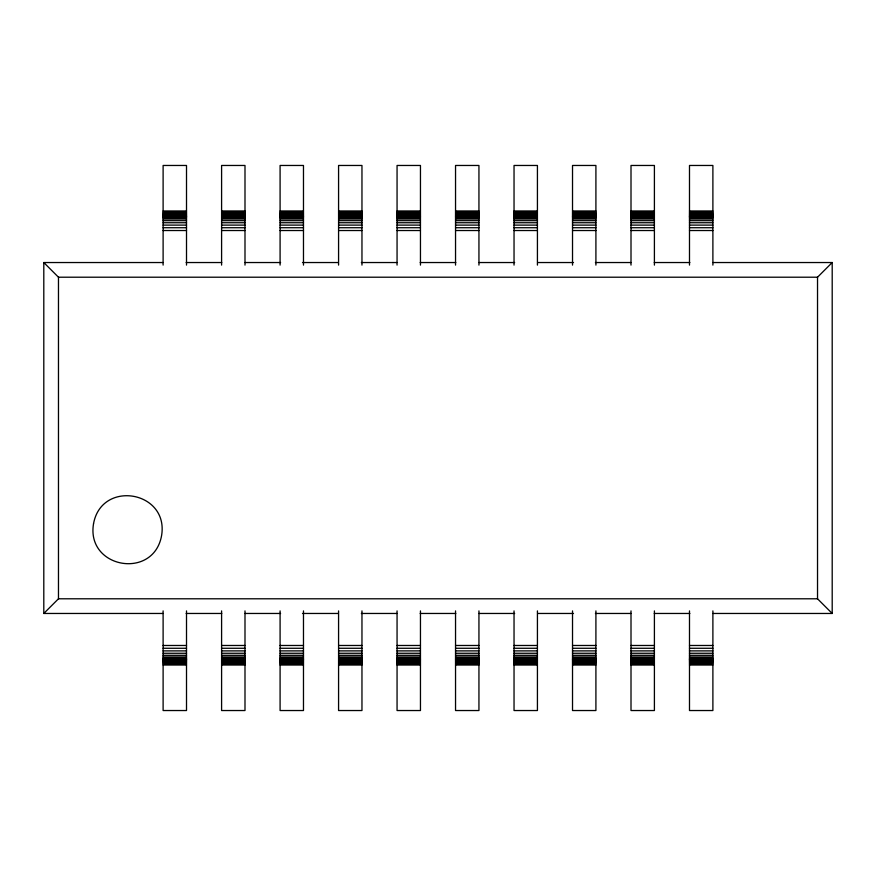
<?xml version="1.0" encoding="UTF-8"?>
<svg xmlns="http://www.w3.org/2000/svg" width="876" height="876" viewBox="0 0 876 876"><rect width="100%" height="100%" fill="white"/><g stroke="black" fill="none" stroke-linecap="round" stroke-linejoin="round"><path stroke-width="1.31" d="M162.881 262.537L43.8 262.537L43.8 613.463L58.473 598.79L817.527 598.79L832.2 613.463L713.119 613.463M43.8 262.537L58.473 277.21L817.527 277.21L832.2 262.537L832.2 613.463M163.111 210.974L186.511 210.974M221.595 210.974L244.995 210.974M280.09 210.974L303.479 210.974M338.574 210.974L361.963 210.974M397.058 210.974L420.458 210.974M455.542 210.974L478.942 210.974M514.037 210.974L537.426 210.974M572.521 210.974L595.91 210.974M631.005 210.974L654.405 210.974M689.489 210.974L712.889 210.974M163.111 212.189L186.511 212.189M221.595 212.189L244.995 212.189M280.09 212.189L303.479 212.189M338.574 212.189L361.963 212.189M397.058 212.189L420.458 212.189M455.542 212.189L478.942 212.189M514.037 212.189L537.426 212.189M572.521 212.189L595.91 212.189M631.005 212.189L654.405 212.189M689.489 212.189L712.889 212.189M163.111 213.328L186.511 213.328M221.595 213.328L244.995 213.328M280.09 213.328L303.479 213.328M338.574 213.328L361.963 213.328M397.058 213.328L420.458 213.328M455.542 213.328L478.942 213.328M514.037 213.328L537.426 213.328M572.521 213.328L595.91 213.328M631.005 213.328L654.405 213.328M689.489 213.328L712.889 213.328M163.111 214.335L186.511 214.335M221.595 214.335L244.995 214.335M280.09 214.335L303.479 214.335M338.574 214.335L361.963 214.335M397.058 214.335L420.458 214.335M455.542 214.335L478.942 214.335M514.037 214.335L537.426 214.335M572.521 214.335L595.91 214.335M631.005 214.335L654.405 214.335M689.489 214.335L712.889 214.335M163.111 215.2L186.511 215.2M221.595 215.2L244.995 215.2M280.09 215.2L303.479 215.2M338.574 215.2L361.963 215.2M397.058 215.2L420.458 215.2M455.542 215.2L478.942 215.2M514.037 215.2L537.426 215.2M572.521 215.2L595.91 215.2M631.005 215.2L654.405 215.2M689.489 215.2L712.889 215.2M163.111 215.89L186.511 215.89M221.595 215.89L244.995 215.89M280.09 215.89L303.479 215.89M338.574 215.89L361.963 215.89M397.058 215.89L420.458 215.89M455.542 215.89L478.942 215.89M514.037 215.89L537.426 215.89M572.521 215.89L595.91 215.89M631.005 215.89L654.405 215.89M689.489 215.89L712.889 215.89M163.111 216.405L186.511 216.405M221.595 216.405L244.995 216.405M280.09 216.405L303.479 216.405M338.574 216.405L361.963 216.405M397.058 216.405L420.458 216.405M455.542 216.405L478.942 216.405M514.037 216.405L537.426 216.405M572.521 216.405L595.91 216.405M631.005 216.405L654.405 216.405M689.489 216.405L712.889 216.405M163.111 216.711L186.511 216.711M221.595 216.711L244.995 216.711M280.09 216.711L303.479 216.711M338.574 216.711L361.963 216.711M397.058 216.711L420.458 216.711M455.542 216.711L478.942 216.711M514.037 216.711L537.426 216.711M572.521 216.711L595.91 216.711M631.005 216.711L654.405 216.711M689.489 216.711L712.889 216.711M163.111 217.073L186.511 217.073M221.595 217.073L244.995 217.073M280.09 217.073L303.479 217.073M338.574 217.073L361.963 217.073M397.058 217.073L420.458 217.073M455.542 217.073L478.942 217.073M514.037 217.073L537.426 217.073M572.521 217.073L595.91 217.073M631.005 217.073L654.405 217.073M689.489 217.073L712.889 217.073M163.111 217.817L186.511 217.817M221.595 217.817L244.995 217.817M280.09 217.817L303.479 217.817M338.574 217.817L361.963 217.817M397.058 217.817L420.458 217.817M455.542 217.817L478.942 217.817M514.037 217.817L537.426 217.817M572.521 217.817L595.91 217.817M631.005 217.817L654.405 217.817M689.489 217.817L712.889 217.817M163.111 219.044L186.511 219.044M221.595 219.044L244.995 219.044M280.09 219.044L303.479 219.044M338.574 219.044L361.963 219.044M397.058 219.044L420.458 219.044M455.542 219.044L478.942 219.044M514.037 219.044L537.426 219.044M572.521 219.044L595.91 219.044M631.005 219.044L654.405 219.044M689.489 219.044L712.889 219.044M163.111 220.697L186.511 220.697M221.595 220.697L244.995 220.697M280.09 220.697L303.479 220.697M338.574 220.697L361.963 220.697M397.058 220.697L420.458 220.697M455.542 220.697L478.942 220.697M514.037 220.697L537.426 220.697M572.521 220.697L595.91 220.697M631.005 220.697L654.405 220.697M689.489 220.697L712.889 220.697M163.111 222.745L186.511 222.745M221.595 222.745L244.995 222.745M280.09 222.745L303.479 222.745M338.574 222.745L361.963 222.745M397.058 222.745L420.458 222.745M455.542 222.745L478.942 222.745M514.037 222.745L537.426 222.745M572.521 222.745L595.91 222.745M631.005 222.745L654.405 222.745M689.489 222.745L712.889 222.745M163.111 225.11L186.511 225.11M221.595 225.11L244.995 225.11M280.09 225.11L303.479 225.11M338.574 225.11L361.963 225.11M397.058 225.11L420.458 225.11M455.542 225.11L478.942 225.11M514.037 225.11L537.426 225.11M572.521 225.11L595.91 225.11M631.005 225.11L654.405 225.11M689.489 225.11L712.889 225.11M163.111 227.727L186.511 227.727M221.595 227.727L244.995 227.727M280.09 227.727L303.479 227.727M338.574 227.727L361.963 227.727M397.058 227.727L420.458 227.727M455.542 227.727L478.942 227.727M514.037 227.727L537.426 227.727M572.521 227.727L595.91 227.727M631.005 227.727L654.405 227.727M689.489 227.727L712.889 227.727M163.111 230.519L186.511 230.519M221.595 230.519L244.995 230.519M280.09 230.519L303.479 230.519M338.574 230.519L361.963 230.519M397.058 230.519L420.458 230.519M455.542 230.519L478.942 230.519M514.037 230.519L537.426 230.519M572.521 230.519L595.91 230.519M631.005 230.519L654.405 230.519M689.489 230.519L712.889 230.519M186.15 262.537L221.737 262.537M245.006 262.537L280.594 262.537M302.494 262.537L338.081 262.537M361.35 262.537L396.938 262.537M420.206 262.537L455.794 262.537M479.062 262.537L514.65 262.537M537.919 262.537L573.506 262.537M595.406 262.537L630.994 262.537M654.262 262.537L689.85 262.537M713.119 262.537L832.2 262.537M43.8 613.463L162.881 613.463M186.15 613.463L221.737 613.463M245.006 613.463L280.594 613.463M302.494 613.463L338.081 613.463M361.35 613.463L396.938 613.463M420.206 613.463L455.794 613.463M479.062 613.463L514.65 613.463M537.919 613.463L573.506 613.463M595.406 613.463L630.994 613.463M654.262 613.463L689.85 613.463M163.111 645.481L186.511 645.481M221.595 645.481L244.995 645.481M280.09 645.481L303.479 645.481M338.574 645.481L361.963 645.481M397.058 645.481L420.458 645.481M455.542 645.481L478.942 645.481M514.037 645.481L537.426 645.481M572.521 645.481L595.91 645.481M631.005 645.481L654.405 645.481M689.489 645.481L712.889 645.481M163.111 648.273L186.511 648.273M221.595 648.273L244.995 648.273M280.09 648.273L303.479 648.273M338.574 648.273L361.963 648.273M397.058 648.273L420.458 648.273M455.542 648.273L478.942 648.273M514.037 648.273L537.426 648.273M572.521 648.273L595.91 648.273M631.005 648.273L654.405 648.273M689.489 648.273L712.889 648.273M163.111 650.89L186.511 650.89M221.595 650.89L244.995 650.89M280.09 650.89L303.479 650.89M338.574 650.89L361.963 650.89M397.058 650.89L420.458 650.89M455.542 650.89L478.942 650.89M514.037 650.89L537.426 650.89M572.521 650.89L595.91 650.89M631.005 650.89L654.405 650.89M689.489 650.89L712.889 650.89M163.111 653.255L186.511 653.255M221.595 653.255L244.995 653.255M280.09 653.255L303.479 653.255M338.574 653.255L361.963 653.255M397.058 653.255L420.458 653.255M455.542 653.255L478.942 653.255M514.037 653.255L537.426 653.255M572.521 653.255L595.91 653.255M631.005 653.255L654.405 653.255M689.489 653.255L712.889 653.255M163.111 655.303L186.511 655.303M221.595 655.303L244.995 655.303M280.09 655.303L303.479 655.303M338.574 655.303L361.963 655.303M397.058 655.303L420.458 655.303M455.542 655.303L478.942 655.303M514.037 655.303L537.426 655.303M572.521 655.303L595.91 655.303M631.005 655.303L654.405 655.303M689.489 655.303L712.889 655.303M163.111 656.956L186.511 656.956M221.595 656.956L244.995 656.956M280.09 656.956L303.479 656.956M338.574 656.956L361.963 656.956M397.058 656.956L420.458 656.956M455.542 656.956L478.942 656.956M514.037 656.956L537.426 656.956M572.521 656.956L595.91 656.956M631.005 656.956L654.405 656.956M689.489 656.956L712.889 656.956M163.111 658.183L186.511 658.183M221.595 658.183L244.995 658.183M280.09 658.183L303.479 658.183M338.574 658.183L361.963 658.183M397.058 658.183L420.458 658.183M455.542 658.183L478.942 658.183M514.037 658.183L537.426 658.183M572.521 658.183L595.91 658.183M631.005 658.183L654.405 658.183M689.489 658.183L712.889 658.183M163.111 658.927L186.511 658.927M221.595 658.927L244.995 658.927M280.09 658.927L303.479 658.927M338.574 658.927L361.963 658.927M397.058 658.927L420.458 658.927M455.542 658.927L478.942 658.927M514.037 658.927L537.426 658.927M572.521 658.927L595.91 658.927M631.005 658.927L654.405 658.927M689.489 658.927L712.889 658.927M163.111 659.289L186.511 659.289M221.595 659.289L244.995 659.289M280.09 659.289L303.479 659.289M338.574 659.289L361.963 659.289M397.058 659.289L420.458 659.289M455.542 659.289L478.942 659.289M514.037 659.289L537.426 659.289M572.521 659.289L595.91 659.289M631.005 659.289L654.405 659.289M689.489 659.289L712.889 659.289M163.111 659.595L186.511 659.595M221.595 659.595L244.995 659.595M280.09 659.595L303.479 659.595M338.574 659.595L361.963 659.595M397.058 659.595L420.458 659.595M455.542 659.595L478.942 659.595M514.037 659.595L537.426 659.595M572.521 659.595L595.91 659.595M631.005 659.595L654.405 659.595M689.489 659.595L712.889 659.595M163.111 660.11L186.511 660.11M221.595 660.11L244.995 660.11M280.09 660.11L303.479 660.11M338.574 660.11L361.963 660.11M397.058 660.11L420.458 660.11M455.542 660.11L478.942 660.11M514.037 660.11L537.426 660.11M572.521 660.11L595.91 660.11M631.005 660.11L654.405 660.11M689.489 660.11L712.889 660.11M163.111 660.8L186.511 660.8M221.595 660.8L244.995 660.8M280.09 660.8L303.479 660.8M338.574 660.8L361.963 660.8M397.058 660.8L420.458 660.8M455.542 660.8L478.942 660.8M514.037 660.8L537.426 660.8M572.521 660.8L595.91 660.8M631.005 660.8L654.405 660.8M689.489 660.8L712.889 660.8M163.111 661.665L186.511 661.665M221.595 661.665L244.995 661.665M280.09 661.665L303.479 661.665M338.574 661.665L361.963 661.665M397.058 661.665L420.458 661.665M455.542 661.665L478.942 661.665M514.037 661.665L537.426 661.665M572.521 661.665L595.91 661.665M631.005 661.665L654.405 661.665M689.489 661.665L712.889 661.665M163.111 662.672L186.511 662.672M221.595 662.672L244.995 662.672M280.09 662.672L303.479 662.672M338.574 662.672L361.963 662.672M397.058 662.672L420.458 662.672M455.542 662.672L478.942 662.672M514.037 662.672L537.426 662.672M572.521 662.672L595.91 662.672M631.005 662.672L654.405 662.672M689.489 662.672L712.889 662.672M163.111 663.811L186.511 663.811M221.595 663.811L244.995 663.811M280.09 663.811L303.479 663.811M338.574 663.811L361.963 663.811M397.058 663.811L420.458 663.811M455.542 663.811L478.942 663.811M514.037 663.811L537.426 663.811M572.521 663.811L595.91 663.811M631.005 663.811L654.405 663.811M689.489 663.811L712.889 663.811M163.111 665.026L186.511 665.026M221.595 665.026L244.995 665.026M280.09 665.026L303.479 665.026M338.574 665.026L361.963 665.026M397.058 665.026L420.458 665.026M455.542 665.026L478.942 665.026M514.037 665.026L537.426 665.026M572.521 665.026L595.91 665.026M631.005 665.026L654.405 665.026M689.489 665.026L712.889 665.026M817.527 277.21L817.527 598.79M712.889 265.099L712.889 165.465L689.489 165.465L689.489 265.099M712.889 610.9L712.889 710.535L689.489 710.535L689.489 610.9M654.405 265.099L654.405 165.465L631.005 165.465L631.005 265.099M654.405 610.9L654.405 710.535L631.005 710.535L631.005 610.9M595.91 265.099L595.91 165.465L572.521 165.465L572.521 265.099M595.91 610.9L595.91 710.535L572.521 710.535L572.521 610.9M537.426 265.099L537.426 165.465L514.037 165.465L514.037 265.099M537.426 610.9L537.426 710.535L514.037 710.535L514.037 610.9M478.942 265.099L478.942 165.465L455.542 165.465L455.542 265.099M478.942 610.9L478.942 710.535L455.542 710.535L455.542 610.9M420.458 265.099L420.458 165.465L397.058 165.465L397.058 265.099M420.458 610.9L420.458 710.535L397.058 710.535L397.058 610.9M361.963 265.099L361.963 165.465L338.574 165.465L338.574 265.099M361.963 610.9L361.963 710.535L338.574 710.535L338.574 610.9M303.479 265.099L303.479 165.465L280.09 165.465L280.09 265.099M303.479 610.9L303.479 710.535L280.09 710.535L280.09 610.9M244.995 265.099L244.995 165.465L221.595 165.465L221.595 265.099M244.995 610.9L244.995 710.535L221.595 710.535L221.595 610.9M186.511 265.099L186.511 165.465L163.111 165.465L163.111 265.099M186.511 610.9L186.511 710.535L163.111 710.535L163.111 610.9M58.473 277.21L58.473 598.79M93.535 523.717C85.925 568.283 153.475 580.197 161.567 535.707C169.178 491.14 101.627 479.227 93.535 523.717"/></g></svg>
